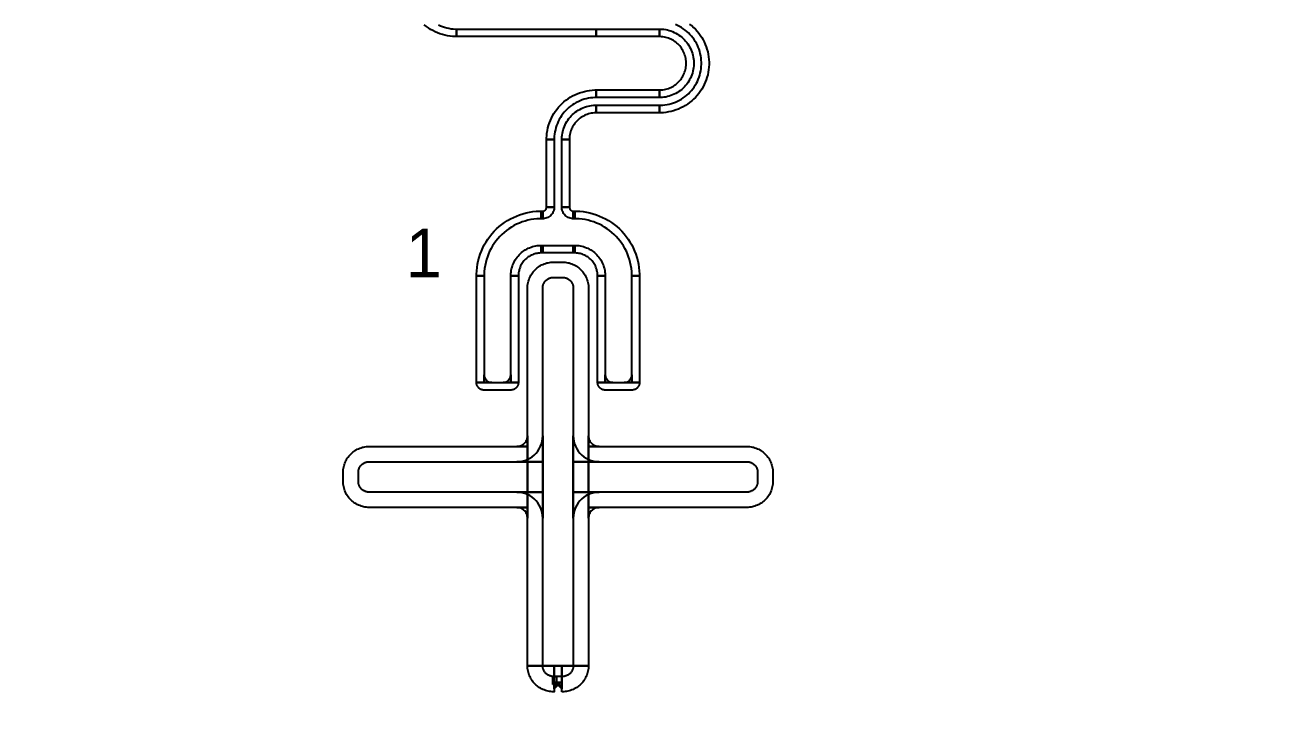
# Model space of a CAD drawing. Extents: x -50000 to 50000, y -50000 to 50000.
# Drawn here: x -19994 to -18338, y 30594 to 31505 of the extents above; entities that cross this region are included whole.
import ezdxf

# ---------------------------------------------------------------- set-up
doc = ezdxf.new("R2010")
doc.units = 0
for name, color, linetype in [('BASEMETAL', 3, 'CONTINUOUS'), ('FRAME', 14, 'CONTINUOUS'), ('SECONDLAYER', 7, 'CONTINUOUS')]:
    doc.layers.add(name, color=color, linetype=linetype)

# ---------------------------------------------------------------- blocks, each defined once
blk = doc.blocks.new('CHIP_QSEARCH')
at = {"layer": 'BASEMETAL'}
for points in [[(2048.088, 2605.358), (2050.718, 2604.187), (2053.407, 2603.155), (2056.145, 2602.265), (2058.927, 2601.52), (2061.743, 2600.921), (2064.587, 2600.471), (2067.451, 2600.17), (2070.326, 2600.019), (2071.766, 2600), (2071.766, 2590), (2070.065, 2590.022), (2066.666, 2590.2), (2063.282, 2590.556), (2059.921, 2591.088), (2056.592, 2591.796), (2053.305, 2592.677), (2050.069, 2593.728), (2046.892, 2594.948), (2043.783, 2596.332), (2040.751, 2597.877), (2037.804, 2599.578), (2034.95, 2601.432), (2032.197, 2603.432), (2029.552, 2605.574)], [(2377.803, 2606.568), (2380.448, 2604.426), (2382.977, 2602.149), (2385.383, 2599.743), (2387.66, 2597.214), (2389.802, 2594.569), (2391.802, 2591.816), (2393.656, 2588.962), (2395.357, 2586.015), (2396.902, 2582.983), (2398.286, 2579.874), (2399.506, 2576.697), (2400.557, 2573.461), (2401.438, 2570.174), (2402.146, 2566.845), (2402.678, 2563.484), (2403.034, 2560.1), (2403.212, 2556.702), (2403.212, 2553.298), (2403.034, 2549.9), (2402.678, 2546.516), (2402.146, 2543.155), (2401.438, 2539.826), (2400.557, 2536.539), (2399.506, 2533.303), (2398.286, 2530.126), (2396.902, 2527.017), (2395.357, 2523.985), (2393.656, 2521.038), (2391.802, 2518.184), (2389.802, 2515.431), (2387.66, 2512.786), (2385.383, 2510.257), (2382.977, 2507.851), (2380.448, 2505.574), (2377.803, 2503.432), (2375.05, 2501.432), (2372.196, 2499.578), (2369.249, 2497.877), (2366.217, 2496.332), (2363.108, 2494.948), (2359.931, 2493.728), (2356.695, 2492.677), (2353.408, 2491.796), (2350.079, 2491.088), (2346.718, 2490.556), (2343.334, 2490.2), (2339.935, 2490.022), (2338.234, 2490), (2338.234, 2500), (2339.674, 2500.019), (2342.549, 2500.17), (2345.413, 2500.471), (2348.257, 2500.921), (2351.073, 2501.52), (2353.855, 2502.265), (2356.593, 2503.155), (2359.282, 2504.187), (2361.912, 2505.358), (2364.478, 2506.665), (2366.971, 2508.105), (2369.386, 2509.673), (2371.716, 2511.366), (2373.954, 2513.178), (2376.093, 2515.104), (2378.13, 2517.14), (2380.056, 2519.28), (2381.868, 2521.518), (2383.561, 2523.848), (2385.129, 2526.263), (2386.569, 2528.756), (2387.876, 2531.322), (2389.047, 2533.952), (2390.079, 2536.641), (2390.969, 2539.379), (2391.714, 2542.161), (2392.313, 2544.977), (2392.763, 2547.821), (2393.064, 2550.685), (2393.215, 2553.56), (2393.215, 2556.44), (2393.064, 2559.315), (2392.763, 2562.179), (2392.313, 2565.023), (2391.714, 2567.839), (2390.969, 2570.621), (2390.079, 2573.359), (2389.047, 2576.048), (2387.876, 2578.678), (2386.569, 2581.244), (2385.129, 2583.737), (2383.561, 2586.152), (2381.868, 2588.482), (2380.056, 2590.72), (2378.13, 2592.86), (2376.093, 2594.896), (2373.954, 2596.822), (2371.716, 2598.634), (2369.386, 2600.327), (2366.971, 2601.895), (2364.478, 2603.335), (2361.912, 2604.642), (2359.282, 2605.813)]]:
    blk.add_lwpolyline(points, dxfattribs=at)
for points in [[(2071.766, 2590), (2071.766, 2600), (2255, 2600), (2255, 2590)], [(2255, 2590), (2255, 2600), (2338.234, 2600), (2338.234, 2590)], [(2338.234, 2510), (2338.234, 2520), (2339.15, 2520.012), (2340.98, 2520.108), (2342.802, 2520.299), (2344.612, 2520.586), (2346.405, 2520.967), (2348.175, 2521.441), (2349.917, 2522.008), (2351.628, 2522.664), (2353.302, 2523.41), (2354.935, 2524.241), (2356.521, 2525.158), (2358.058, 2526.156), (2359.541, 2527.233), (2360.965, 2528.386), (2362.326, 2529.612), (2363.622, 2530.908), (2364.848, 2532.269), (2366.001, 2533.693), (2367.078, 2535.176), (2368.076, 2536.713), (2368.993, 2538.299), (2369.824, 2539.932), (2370.57, 2541.606), (2371.226, 2543.317), (2371.793, 2545.059), (2372.267, 2546.829), (2372.648, 2548.622), (2372.935, 2550.432), (2373.126, 2552.254), (2373.222, 2554.084), (2373.222, 2555.916), (2373.126, 2557.746), (2372.935, 2559.568), (2372.648, 2561.378), (2372.267, 2563.171), (2371.793, 2564.941), (2371.226, 2566.683), (2370.57, 2568.394), (2369.824, 2570.068), (2368.993, 2571.701), (2368.076, 2573.287), (2367.078, 2574.824), (2366.001, 2576.307), (2364.848, 2577.731), (2363.622, 2579.092), (2362.326, 2580.388), (2360.965, 2581.614), (2359.541, 2582.767), (2358.058, 2583.844), (2356.521, 2584.842), (2354.935, 2585.759), (2353.302, 2586.59), (2351.628, 2587.336), (2349.917, 2587.992), (2348.175, 2588.559), (2346.405, 2589.033), (2344.612, 2589.414), (2342.802, 2589.701), (2340.98, 2589.892), (2339.15, 2589.988), (2338.234, 2590), (2338.234, 2600), (2339.412, 2599.985), (2341.765, 2599.861), (2344.108, 2599.615), (2346.435, 2599.246), (2348.739, 2598.757), (2351.015, 2598.147), (2353.255, 2597.419), (2355.455, 2596.575), (2357.607, 2595.616), (2359.706, 2594.547), (2361.746, 2593.369), (2363.722, 2592.086), (2365.628, 2590.701), (2367.459, 2589.218), (2369.21, 2587.642), (2370.876, 2585.976), (2372.452, 2584.225), (2373.935, 2582.394), (2375.32, 2580.488), (2376.603, 2578.512), (2377.781, 2576.472), (2378.85, 2574.373), (2379.809, 2572.221), (2380.653, 2570.021), (2381.381, 2567.781), (2381.991, 2565.505), (2382.48, 2563.201), (2382.849, 2560.874), (2383.095, 2558.531), (2383.219, 2556.178), (2383.219, 2553.822), (2383.095, 2551.469), (2382.849, 2549.126), (2382.48, 2546.799), (2381.991, 2544.495), (2381.381, 2542.219), (2380.653, 2539.979), (2379.809, 2537.779), (2378.85, 2535.627), (2377.781, 2533.528), (2376.603, 2531.488), (2375.32, 2529.512), (2373.935, 2527.606), (2372.452, 2525.775), (2370.876, 2524.024), (2369.21, 2522.358), (2367.459, 2520.782), (2365.628, 2519.299), (2363.722, 2517.914), (2361.746, 2516.631), (2359.706, 2515.453), (2357.607, 2514.384), (2355.455, 2513.425), (2353.255, 2512.581), (2351.015, 2511.853), (2348.739, 2511.243), (2346.435, 2510.754), (2344.108, 2510.385), (2341.765, 2510.139), (2339.412, 2510.015)], [(2190, 2455), (2190.022, 2456.702), (2190.2, 2460.1), (2190.556, 2463.484), (2191.088, 2466.845), (2191.796, 2470.174), (2192.677, 2473.461), (2193.728, 2476.697), (2194.948, 2479.874), (2196.332, 2482.983), (2197.877, 2486.015), (2199.578, 2488.962), (2201.432, 2491.816), (2203.432, 2494.569), (2205.574, 2497.214), (2207.851, 2499.743), (2210.257, 2502.149), (2212.786, 2504.426), (2215.431, 2506.568), (2218.184, 2508.568), (2221.038, 2510.422), (2223.985, 2512.123), (2227.017, 2513.668), (2230.126, 2515.052), (2233.303, 2516.272), (2236.539, 2517.323), (2239.826, 2518.204), (2243.155, 2518.912), (2246.516, 2519.444), (2249.9, 2519.8), (2253.298, 2519.978), (2255, 2520), (2255, 2510), (2253.56, 2509.981), (2250.685, 2509.83), (2247.821, 2509.529), (2244.977, 2509.079), (2242.161, 2508.48), (2239.379, 2507.735), (2236.641, 2506.845), (2233.952, 2505.813), (2231.322, 2504.642), (2228.756, 2503.335), (2226.263, 2501.895), (2223.848, 2500.327), (2221.518, 2498.634), (2219.28, 2496.822), (2217.14, 2494.896), (2215.104, 2492.86), (2213.178, 2490.72), (2211.366, 2488.482), (2209.673, 2486.152), (2208.105, 2483.737), (2206.665, 2481.244), (2205.358, 2478.678), (2204.187, 2476.048), (2203.155, 2473.359), (2202.265, 2470.621), (2201.52, 2467.839), (2200.921, 2465.023), (2200.471, 2462.179), (2200.17, 2459.315), (2200.019, 2456.44), (2200, 2455)], [(2255, 2510), (2255, 2520), (2338.234, 2520), (2338.234, 2510)], [(2210, 2455), (2210.015, 2456.178), (2210.139, 2458.531), (2210.385, 2460.874), (2210.754, 2463.201), (2211.243, 2465.505), (2211.853, 2467.781), (2212.581, 2470.021), (2213.425, 2472.221), (2214.384, 2474.373), (2215.453, 2476.472), (2216.631, 2478.512), (2217.914, 2480.488), (2219.299, 2482.394), (2220.782, 2484.225), (2222.358, 2485.976), (2224.024, 2487.642), (2225.775, 2489.218), (2227.606, 2490.701), (2229.512, 2492.086), (2231.488, 2493.369), (2233.528, 2494.547), (2235.627, 2495.616), (2237.779, 2496.575), (2239.979, 2497.419), (2242.219, 2498.147), (2244.495, 2498.757), (2246.799, 2499.246), (2249.126, 2499.615), (2251.469, 2499.861), (2253.822, 2499.985), (2255, 2500), (2255, 2490), (2254.084, 2489.988), (2252.254, 2489.892), (2250.432, 2489.701), (2248.622, 2489.414), (2246.829, 2489.033), (2245.059, 2488.559), (2243.317, 2487.992), (2241.606, 2487.336), (2239.932, 2486.59), (2238.299, 2485.759), (2236.713, 2484.842), (2235.176, 2483.844), (2233.693, 2482.767), (2232.269, 2481.614), (2230.908, 2480.388), (2229.612, 2479.092), (2228.386, 2477.731), (2227.233, 2476.307), (2226.156, 2474.824), (2225.158, 2473.287), (2224.241, 2471.701), (2223.41, 2470.068), (2222.664, 2468.394), (2222.008, 2466.683), (2221.441, 2464.941), (2220.967, 2463.171), (2220.586, 2461.378), (2220.299, 2459.568), (2220.108, 2457.746), (2220.012, 2455.916), (2220, 2455)], [(2255, 2490), (2255, 2500), (2338.234, 2500), (2338.234, 2490)], [(2190, 2366), (2190, 2455), (2200, 2455), (2200, 2366)], [(2210, 2366), (2210, 2455), (2220, 2455), (2220, 2366)], [(2098, 2276), (2098.029, 2278.225), (2098.262, 2282.669), (2098.727, 2287.095), (2099.423, 2291.49), (2100.349, 2295.843), (2101.5, 2300.141), (2102.875, 2304.374), (2104.47, 2308.528), (2106.28, 2312.593), (2108.301, 2316.558), (2110.526, 2320.412), (2112.949, 2324.145), (2115.565, 2327.745), (2118.365, 2331.203), (2121.343, 2334.51), (2124.49, 2337.657), (2127.797, 2340.635), (2131.255, 2343.435), (2134.855, 2346.051), (2138.588, 2348.474), (2142.442, 2350.699), (2146.407, 2352.72), (2150.472, 2354.53), (2154.626, 2356.125), (2158.859, 2357.5), (2163.157, 2358.651), (2167.51, 2359.577), (2171.905, 2360.273), (2176.331, 2360.738), (2180.775, 2360.971), (2183, 2361), (2183, 2351), (2181.037, 2350.974), (2177.116, 2350.769), (2173.211, 2350.358), (2169.332, 2349.744), (2165.492, 2348.928), (2161.699, 2347.911), (2157.964, 2346.698), (2154.299, 2345.291), (2150.712, 2343.694), (2147.213, 2341.911), (2143.813, 2339.948), (2140.52, 2337.809), (2137.343, 2335.502), (2134.291, 2333.03), (2131.373, 2330.403), (2128.597, 2327.627), (2125.97, 2324.709), (2123.498, 2321.657), (2121.191, 2318.48), (2119.052, 2315.187), (2117.089, 2311.787), (2115.306, 2308.288), (2113.709, 2304.701), (2112.302, 2301.036), (2111.089, 2297.301), (2110.072, 2293.508), (2109.256, 2289.668), (2108.642, 2285.789), (2108.231, 2281.884), (2108.026, 2277.963), (2108, 2276)], [(2183, 2351), (2183, 2361), (2185, 2361), (2185, 2351)], [(2185, 2351), (2185, 2361), (2185.262, 2361.007), (2185.782, 2361.062), (2186.294, 2361.17), (2186.792, 2361.332), (2187.27, 2361.545), (2187.723, 2361.807), (2188.147, 2362.114), (2188.536, 2362.464), (2188.886, 2362.853), (2189.193, 2363.277), (2189.455, 2363.73), (2189.668, 2364.208), (2189.83, 2364.706), (2189.938, 2365.218), (2189.993, 2365.738), (2190, 2366), (2200, 2366), (2199.979, 2365.215), (2199.815, 2363.653), (2199.489, 2362.118), (2199.004, 2360.624), (2198.365, 2359.19), (2197.58, 2357.83), (2196.657, 2356.56), (2195.607, 2355.393), (2194.44, 2354.343), (2193.17, 2353.42), (2191.81, 2352.635), (2190.376, 2351.996), (2188.882, 2351.511), (2187.347, 2351.185), (2185.785, 2351.021)], [(2225, 2351), (2224.215, 2351.021), (2222.653, 2351.185), (2221.118, 2351.511), (2219.624, 2351.996), (2218.19, 2352.635), (2216.83, 2353.42), (2215.56, 2354.343), (2214.393, 2355.393), (2213.343, 2356.56), (2212.42, 2357.83), (2211.635, 2359.19), (2210.996, 2360.624), (2210.511, 2362.118), (2210.185, 2363.653), (2210.021, 2365.215), (2210, 2366), (2220, 2366), (2220.007, 2365.738), (2220.062, 2365.218), (2220.17, 2364.706), (2220.332, 2364.208), (2220.545, 2363.73), (2220.807, 2363.277), (2221.114, 2362.853), (2221.464, 2362.464), (2221.853, 2362.114), (2222.277, 2361.807), (2222.73, 2361.545), (2223.208, 2361.332), (2223.706, 2361.17), (2224.218, 2361.062), (2224.738, 2361.007), (2225, 2361)], [(2225, 2351), (2225, 2361), (2227, 2361), (2227, 2351)], [(2302, 2276), (2301.974, 2277.963), (2301.769, 2281.884), (2301.358, 2285.789), (2300.744, 2289.668), (2299.928, 2293.508), (2298.911, 2297.301), (2297.698, 2301.036), (2296.291, 2304.701), (2294.694, 2308.288), (2292.911, 2311.787), (2290.948, 2315.187), (2288.809, 2318.48), (2286.502, 2321.657), (2284.03, 2324.709), (2281.403, 2327.627), (2278.627, 2330.403), (2275.709, 2333.03), (2272.657, 2335.502), (2269.48, 2337.809), (2266.187, 2339.948), (2262.787, 2341.911), (2259.288, 2343.694), (2255.701, 2345.291), (2252.036, 2346.698), (2248.301, 2347.911), (2244.508, 2348.928), (2240.668, 2349.744), (2236.789, 2350.358), (2232.884, 2350.769), (2228.963, 2350.974), (2227, 2351), (2227, 2361), (2229.225, 2360.971), (2233.669, 2360.738), (2238.095, 2360.273), (2242.49, 2359.577), (2246.843, 2358.651), (2251.141, 2357.5), (2255.374, 2356.125), (2259.528, 2354.53), (2263.593, 2352.72), (2267.558, 2350.699), (2271.412, 2348.474), (2275.145, 2346.051), (2278.745, 2343.435), (2282.203, 2340.635), (2285.51, 2337.657), (2288.657, 2334.51), (2291.635, 2331.203), (2294.435, 2327.745), (2297.051, 2324.145), (2299.474, 2320.412), (2301.699, 2316.558), (2303.72, 2312.593), (2305.53, 2308.528), (2307.125, 2304.374), (2308.5, 2300.141), (2309.651, 2295.843), (2310.577, 2291.49), (2311.273, 2287.095), (2311.738, 2282.669), (2311.971, 2278.225), (2312, 2276)], [(2143, 2276), (2143.014, 2277.047), (2143.123, 2279.138), (2143.342, 2281.221), (2143.67, 2283.289), (2144.105, 2285.338), (2144.647, 2287.361), (2145.294, 2289.352), (2146.045, 2291.307), (2146.897, 2293.22), (2147.847, 2295.086), (2148.894, 2296.9), (2150.035, 2298.656), (2151.266, 2300.35), (2152.584, 2301.978), (2153.985, 2303.534), (2155.466, 2305.015), (2157.022, 2306.416), (2158.65, 2307.734), (2160.344, 2308.965), (2162.1, 2310.106), (2163.914, 2311.153), (2165.78, 2312.103), (2167.693, 2312.955), (2169.648, 2313.706), (2171.639, 2314.353), (2173.662, 2314.895), (2175.711, 2315.33), (2177.779, 2315.658), (2179.862, 2315.877), (2181.953, 2315.986), (2183, 2316), (2183, 2306), (2182.215, 2305.99), (2180.646, 2305.908), (2179.084, 2305.743), (2177.533, 2305.498), (2175.997, 2305.171), (2174.48, 2304.765), (2172.986, 2304.279), (2171.519, 2303.716), (2170.085, 2303.078), (2168.685, 2302.365), (2167.325, 2301.579), (2166.008, 2300.724), (2164.737, 2299.801), (2163.517, 2298.812), (2162.349, 2297.761), (2161.239, 2296.651), (2160.188, 2295.483), (2159.199, 2294.263), (2158.276, 2292.992), (2157.421, 2291.675), (2156.635, 2290.315), (2155.922, 2288.915), (2155.284, 2287.481), (2154.721, 2286.014), (2154.235, 2284.52), (2153.829, 2283.003), (2153.502, 2281.467), (2153.257, 2279.916), (2153.092, 2278.354), (2153.01, 2276.785), (2153, 2276)], [(2183, 2306), (2183, 2316), (2185, 2316), (2185, 2306)], [(2185, 2306), (2185, 2316), (2225, 2316), (2225, 2306)], [(2225, 2306), (2225, 2316), (2227, 2316), (2227, 2306)], [(2257, 2276), (2256.99, 2276.785), (2256.908, 2278.354), (2256.743, 2279.916), (2256.498, 2281.467), (2256.171, 2283.003), (2255.765, 2284.52), (2255.279, 2286.014), (2254.716, 2287.481), (2254.078, 2288.915), (2253.365, 2290.315), (2252.579, 2291.675), (2251.724, 2292.992), (2250.801, 2294.263), (2249.812, 2295.483), (2248.761, 2296.651), (2247.651, 2297.761), (2246.483, 2298.812), (2245.263, 2299.801), (2243.992, 2300.724), (2242.675, 2301.579), (2241.315, 2302.365), (2239.915, 2303.078), (2238.481, 2303.716), (2237.014, 2304.279), (2235.52, 2304.765), (2234.003, 2305.171), (2232.467, 2305.498), (2230.916, 2305.743), (2229.354, 2305.908), (2227.785, 2305.99), (2227, 2306), (2227, 2316), (2228.047, 2315.986), (2230.138, 2315.877), (2232.221, 2315.658), (2234.289, 2315.33), (2236.338, 2314.895), (2238.361, 2314.353), (2240.352, 2313.706), (2242.307, 2312.955), (2244.22, 2312.103), (2246.086, 2311.153), (2247.9, 2310.106), (2249.656, 2308.965), (2251.35, 2307.734), (2252.978, 2306.416), (2254.534, 2305.015), (2256.015, 2303.534), (2257.416, 2301.978), (2258.734, 2300.35), (2259.965, 2298.656), (2261.106, 2296.9), (2262.153, 2295.086), (2263.103, 2293.22), (2263.955, 2291.307), (2264.706, 2289.352), (2265.353, 2287.361), (2265.895, 2285.338), (2266.33, 2283.289), (2266.658, 2281.221), (2266.877, 2279.138), (2266.986, 2277.047), (2267, 2276)], [(2165, 1764), (2165, 2260), (2165.047, 2261.779), (2165.186, 2263.554), (2165.419, 2265.319), (2165.743, 2267.069), (2166.159, 2268.8), (2166.664, 2270.507), (2167.258, 2272.185), (2167.939, 2273.829), (2168.706, 2275.436), (2169.555, 2277), (2170.485, 2278.518), (2171.493, 2279.985), (2172.577, 2281.397), (2173.733, 2282.75), (2174.958, 2284.042), (2176.25, 2285.267), (2177.603, 2286.423), (2179.015, 2287.507), (2180.482, 2288.515), (2182, 2289.445), (2183.564, 2290.294), (2185.171, 2291.061), (2186.815, 2291.742), (2188.493, 2292.336), (2190.2, 2292.841), (2191.931, 2293.257), (2193.681, 2293.581), (2195.446, 2293.814), (2197.221, 2293.953), (2199, 2294), (2211, 2294), (2212.779, 2293.953), (2214.554, 2293.814), (2216.319, 2293.581), (2218.069, 2293.257), (2219.8, 2292.841), (2221.507, 2292.336), (2223.185, 2291.742), (2224.829, 2291.061), (2226.436, 2290.294), (2228, 2289.445), (2229.518, 2288.515), (2230.985, 2287.507), (2232.397, 2286.423), (2233.75, 2285.267), (2235.042, 2284.042), (2236.267, 2282.75), (2237.423, 2281.397), (2238.507, 2279.985), (2239.515, 2278.518), (2240.445, 2277), (2241.294, 2275.436), (2242.061, 2273.829), (2242.742, 2272.185), (2243.336, 2270.507), (2243.841, 2268.8), (2244.257, 2267.069), (2244.581, 2265.319), (2244.814, 2263.554), (2244.953, 2261.779), (2245, 2260), (2245, 1764)], [(2098, 2136), (2098, 2276), (2108, 2276), (2108, 2136)], [(2143, 2136), (2143, 2276), (2153, 2276), (2153, 2136)], [(2257, 2136), (2257, 2276), (2267, 2276), (2267, 2136)], [(2302, 2136), (2302, 2276), (2312, 2276), (2312, 2136)], [(2108, 2126), (2107.477, 2126.014), (2106.955, 2126.055), (2106.436, 2126.123), (2105.921, 2126.219), (2105.412, 2126.341), (2104.91, 2126.489), (2104.416, 2126.664), (2103.933, 2126.865), (2103.46, 2127.09), (2103, 2127.34), (2102.554, 2127.613), (2102.122, 2127.91), (2101.707, 2128.229), (2101.309, 2128.569), (2100.929, 2128.929), (2100.569, 2129.309), (2100.229, 2129.707), (2099.91, 2130.122), (2099.613, 2130.554), (2099.34, 2131), (2099.09, 2131.46), (2098.865, 2131.933), (2098.664, 2132.416), (2098.489, 2132.91), (2098.341, 2133.412), (2098.219, 2133.921), (2098.123, 2134.436), (2098.055, 2134.955), (2098.014, 2135.477), (2098, 2136), (2153, 2136), (2152.986, 2135.477), (2152.945, 2134.955), (2152.877, 2134.436), (2152.781, 2133.921), (2152.659, 2133.412), (2152.511, 2132.91), (2152.336, 2132.416), (2152.135, 2131.933), (2151.91, 2131.46), (2151.66, 2131), (2151.387, 2130.554), (2151.09, 2130.122), (2150.771, 2129.707), (2150.431, 2129.309), (2150.071, 2128.929), (2149.691, 2128.569), (2149.293, 2128.229), (2148.878, 2127.91), (2148.446, 2127.613), (2148, 2127.34), (2147.54, 2127.09), (2147.067, 2126.865), (2146.584, 2126.664), (2146.09, 2126.489), (2145.588, 2126.341), (2145.079, 2126.219), (2144.564, 2126.123), (2144.045, 2126.055), (2143.523, 2126.014), (2143, 2126)], [(2108, 2136), (2108, 2146), (2108.055, 2144.955), (2108.219, 2143.921), (2108.489, 2142.91), (2108.865, 2141.933), (2109.34, 2141), (2109.91, 2140.122), (2110.569, 2139.309), (2111.309, 2138.569), (2112.122, 2137.91), (2113, 2137.34), (2113.933, 2136.865), (2114.91, 2136.489), (2115.921, 2136.219), (2116.955, 2136.055), (2118, 2136)], [(2133, 2136), (2134.045, 2136.055), (2135.079, 2136.219), (2136.09, 2136.489), (2137.067, 2136.865), (2138, 2137.34), (2138.878, 2137.91), (2139.691, 2138.569), (2140.431, 2139.309), (2141.09, 2140.122), (2141.66, 2141), (2142.135, 2141.933), (2142.511, 2142.91), (2142.781, 2143.921), (2142.945, 2144.955), (2143, 2146), (2143, 2136)], [(2267, 2126), (2266.477, 2126.014), (2265.955, 2126.055), (2265.436, 2126.123), (2264.921, 2126.219), (2264.412, 2126.341), (2263.91, 2126.489), (2263.416, 2126.664), (2262.933, 2126.865), (2262.46, 2127.09), (2262, 2127.34), (2261.554, 2127.613), (2261.122, 2127.91), (2260.707, 2128.229), (2260.309, 2128.569), (2259.929, 2128.929), (2259.569, 2129.309), (2259.229, 2129.707), (2258.91, 2130.122), (2258.613, 2130.554), (2258.34, 2131), (2258.09, 2131.46), (2257.865, 2131.933), (2257.664, 2132.416), (2257.489, 2132.91), (2257.341, 2133.412), (2257.219, 2133.921), (2257.123, 2134.436), (2257.055, 2134.955), (2257.014, 2135.477), (2257, 2136), (2312, 2136), (2311.986, 2135.477), (2311.945, 2134.955), (2311.877, 2134.436), (2311.781, 2133.921), (2311.659, 2133.412), (2311.511, 2132.91), (2311.336, 2132.416), (2311.135, 2131.933), (2310.91, 2131.46), (2310.66, 2131), (2310.387, 2130.554), (2310.09, 2130.122), (2309.771, 2129.707), (2309.431, 2129.309), (2309.071, 2128.929), (2308.691, 2128.569), (2308.293, 2128.229), (2307.878, 2127.91), (2307.446, 2127.613), (2307, 2127.34), (2306.54, 2127.09), (2306.067, 2126.865), (2305.584, 2126.664), (2305.09, 2126.489), (2304.588, 2126.341), (2304.079, 2126.219), (2303.564, 2126.123), (2303.045, 2126.055), (2302.523, 2126.014), (2302, 2126)], [(2267, 2136), (2267, 2146), (2267.055, 2144.955), (2267.219, 2143.921), (2267.489, 2142.91), (2267.865, 2141.933), (2268.34, 2141), (2268.91, 2140.122), (2269.569, 2139.309), (2270.309, 2138.569), (2271.122, 2137.91), (2272, 2137.34), (2272.933, 2136.865), (2273.91, 2136.489), (2274.921, 2136.219), (2275.955, 2136.055), (2277, 2136)], [(2292, 2136), (2293.045, 2136.055), (2294.079, 2136.219), (2295.09, 2136.489), (2296.067, 2136.865), (2297, 2137.34), (2297.878, 2137.91), (2298.691, 2138.569), (2299.431, 2139.309), (2300.09, 2140.122), (2300.66, 2141), (2301.135, 2141.933), (2301.511, 2142.91), (2301.781, 2143.921), (2301.945, 2144.955), (2302, 2146), (2302, 2136)], [(2151, 2052), (2152.463, 2052.077), (2153.911, 2052.306), (2155.326, 2052.685), (2156.694, 2053.21), (2158, 2053.876), (2159.229, 2054.674), (2160.368, 2055.596), (2161.404, 2056.632), (2162.326, 2057.771), (2163.124, 2059), (2163.79, 2060.306), (2164.315, 2061.674), (2164.694, 2063.089), (2164.923, 2064.537), (2165, 2066), (2165, 2052)], [(2245, 2052), (2245, 2066), (2245.077, 2064.537), (2245.306, 2063.089), (2245.685, 2061.674), (2246.21, 2060.306), (2246.876, 2059), (2247.674, 2057.771), (2248.596, 2056.632), (2249.632, 2055.596), (2250.771, 2054.674), (2252, 2053.876), (2253.306, 2053.21), (2254.674, 2052.685), (2256.089, 2052.306), (2257.537, 2052.077), (2259, 2052)], [(1957, 1972), (1955.221, 1972.047), (1953.446, 1972.186), (1951.681, 1972.419), (1949.931, 1972.743), (1948.2, 1973.159), (1946.493, 1973.664), (1944.815, 1974.258), (1943.171, 1974.939), (1941.564, 1975.706), (1940, 1976.555), (1938.482, 1977.485), (1937.015, 1978.493), (1935.603, 1979.577), (1934.25, 1980.733), (1932.958, 1981.958), (1931.733, 1983.25), (1930.577, 1984.603), (1929.493, 1986.015), (1928.485, 1987.482), (1927.555, 1989), (1926.706, 1990.564), (1925.939, 1992.171), (1925.258, 1993.815), (1924.664, 1995.493), (1924.159, 1997.2), (1923.743, 1998.931), (1923.419, 2000.681), (1923.186, 2002.446), (1923.047, 2004.221), (1923, 2006), (1923, 2018), (1923.047, 2019.779), (1923.186, 2021.554), (1923.419, 2023.319), (1923.743, 2025.069), (1924.159, 2026.8), (1924.664, 2028.507), (1925.258, 2030.185), (1925.939, 2031.829), (1926.706, 2033.436), (1927.555, 2035), (1928.485, 2036.518), (1929.493, 2037.985), (1930.577, 2039.397), (1931.733, 2040.75), (1932.958, 2042.042), (1934.25, 2043.267), (1935.603, 2044.423), (1937.015, 2045.507), (1938.482, 2046.515), (1940, 2047.445), (1941.564, 2048.294), (1943.171, 2049.061), (1944.815, 2049.742), (1946.493, 2050.336), (1948.2, 2050.841), (1949.931, 2051.257), (1951.681, 2051.581), (1953.446, 2051.814), (1955.221, 2051.953), (1957, 2052), (2165, 2052), (2165, 1972)], [(2245, 1972), (2245, 2052), (2453, 2052), (2454.779, 2051.953), (2456.554, 2051.814), (2458.319, 2051.581), (2460.069, 2051.257), (2461.8, 2050.841), (2463.507, 2050.336), (2465.185, 2049.742), (2466.829, 2049.061), (2468.436, 2048.294), (2470, 2047.445), (2471.518, 2046.515), (2472.985, 2045.507), (2474.397, 2044.423), (2475.75, 2043.267), (2477.042, 2042.042), (2478.267, 2040.75), (2479.423, 2039.397), (2480.507, 2037.985), (2481.515, 2036.518), (2482.445, 2035), (2483.294, 2033.436), (2484.061, 2031.829), (2484.742, 2030.185), (2485.336, 2028.507), (2485.841, 2026.8), (2486.257, 2025.069), (2486.581, 2023.319), (2486.814, 2021.554), (2486.953, 2019.779), (2487, 2018), (2487, 2006), (2486.953, 2004.221), (2486.814, 2002.446), (2486.581, 2000.681), (2486.257, 1998.931), (2485.841, 1997.2), (2485.336, 1995.493), (2484.742, 1993.815), (2484.061, 1992.171), (2483.294, 1990.564), (2482.445, 1989), (2481.515, 1987.482), (2480.507, 1986.015), (2479.423, 1984.603), (2478.267, 1983.25), (2477.042, 1981.958), (2475.75, 1980.733), (2474.397, 1979.577), (2472.985, 1978.493), (2471.518, 1977.485), (2470, 1976.555), (2468.436, 1975.706), (2466.829, 1974.939), (2465.185, 1974.258), (2463.507, 1973.664), (2461.8, 1973.159), (2460.069, 1972.743), (2458.319, 1972.419), (2456.554, 1972.186), (2454.779, 1972.047), (2453, 1972)], [(2165, 1958), (2164.923, 1959.463), (2164.694, 1960.911), (2164.315, 1962.326), (2163.79, 1963.694), (2163.124, 1965), (2162.326, 1966.229), (2161.404, 1967.368), (2160.368, 1968.404), (2159.229, 1969.326), (2158, 1970.124), (2156.694, 1970.79), (2155.326, 1971.315), (2153.911, 1971.694), (2152.463, 1971.923), (2151, 1972), (2165, 1972)], [(2245, 1958), (2245, 1972), (2259, 1972), (2257.537, 1971.923), (2256.089, 1971.694), (2254.674, 1971.315), (2253.306, 1970.79), (2252, 1970.124), (2250.771, 1969.326), (2249.632, 1968.404), (2248.596, 1967.368), (2247.674, 1966.229), (2246.876, 1965), (2246.21, 1963.694), (2245.685, 1962.326), (2245.306, 1960.911), (2245.077, 1959.463)], [(2199, 1730), (2197.221, 1730.047), (2195.446, 1730.186), (2193.681, 1730.419), (2191.931, 1730.743), (2190.2, 1731.159), (2188.493, 1731.664), (2186.815, 1732.258), (2185.171, 1732.939), (2183.564, 1733.706), (2182, 1734.555), (2180.482, 1735.485), (2179.015, 1736.493), (2177.603, 1737.577), (2176.25, 1738.733), (2174.958, 1739.958), (2173.733, 1741.25), (2172.577, 1742.603), (2171.493, 1744.015), (2170.485, 1745.482), (2169.555, 1747), (2168.706, 1748.564), (2167.939, 1750.171), (2167.258, 1751.815), (2166.664, 1753.493), (2166.159, 1755.2), (2165.743, 1756.931), (2165.419, 1758.681), (2165.186, 1760.446), (2165.047, 1762.221), (2165, 1764), (2200, 1764), (2200, 1730)], [(2200, 1742), (2200, 1764), (2210, 1764), (2210, 1742)], [(2210, 1730), (2210, 1764), (2245, 1764), (2244.953, 1762.221), (2244.814, 1760.446), (2244.581, 1758.681), (2244.257, 1756.931), (2243.841, 1755.2), (2243.336, 1753.493), (2242.742, 1751.815), (2242.061, 1750.171), (2241.294, 1748.564), (2240.445, 1747), (2239.515, 1745.482), (2238.507, 1744.015), (2237.423, 1742.603), (2236.267, 1741.25), (2235.042, 1739.958), (2233.75, 1738.733), (2232.397, 1737.577), (2230.985, 1736.493), (2229.518, 1735.485), (2228, 1734.555), (2226.436, 1733.706), (2224.829, 1732.939), (2223.185, 1732.258), (2221.507, 1731.664), (2219.8, 1731.159), (2218.069, 1730.743), (2216.319, 1730.419), (2214.554, 1730.186), (2212.779, 1730.047), (2211, 1730)], [(2200, 1738), (2200, 1742), (2204.525, 1742), (2204.525, 1738)], [(2205.475, 1738), (2205.475, 1742), (2210, 1742), (2210, 1738)], [(2200, 1734), (2200, 1738), (2204.525, 1738)], [(2210, 1734), (2205.475, 1738), (2210, 1738)]]:
    blk.add_lwpolyline(points, close=True, dxfattribs=at)
at = {"layer": 'SECONDLAYER'}
for points in [[(2199, 1750), (2198.267, 1750.019), (2197.537, 1750.077), (2196.81, 1750.172), (2196.089, 1750.306), (2195.377, 1750.477), (2194.674, 1750.685), (2193.983, 1750.93), (2193.306, 1751.21), (2192.644, 1751.526), (2192, 1751.876), (2191.375, 1752.259), (2190.771, 1752.674), (2190.19, 1753.12), (2189.632, 1753.596), (2189.101, 1754.101), (2188.596, 1754.632), (2188.12, 1755.19), (2187.674, 1755.771), (2187.259, 1756.375), (2186.876, 1757), (2186.526, 1757.644), (2186.21, 1758.306), (2185.93, 1758.983), (2185.685, 1759.674), (2185.477, 1760.377), (2185.306, 1761.089), (2185.172, 1761.81), (2185.077, 1762.537), (2185.019, 1763.267), (2185, 1764), (2185, 2260), (2185.019, 2260.733), (2185.077, 2261.463), (2185.172, 2262.19), (2185.306, 2262.911), (2185.477, 2263.623), (2185.685, 2264.326), (2185.93, 2265.017), (2186.21, 2265.694), (2186.526, 2266.356), (2186.876, 2267), (2187.259, 2267.625), (2187.674, 2268.229), (2188.12, 2268.81), (2188.596, 2269.368), (2189.101, 2269.899), (2189.632, 2270.404), (2190.19, 2270.88), (2190.771, 2271.326), (2191.375, 2271.741), (2192, 2272.124), (2192.644, 2272.474), (2193.306, 2272.79), (2193.983, 2273.07), (2194.674, 2273.315), (2195.377, 2273.523), (2196.089, 2273.694), (2196.81, 2273.828), (2197.537, 2273.923), (2198.267, 2273.981), (2199, 2274), (2211, 2274), (2211.733, 2273.981), (2212.463, 2273.923), (2213.19, 2273.828), (2213.911, 2273.694), (2214.623, 2273.523), (2215.326, 2273.315), (2216.017, 2273.07), (2216.694, 2272.79), (2217.356, 2272.474), (2218, 2272.124), (2218.625, 2271.741), (2219.229, 2271.326), (2219.81, 2270.88), (2220.368, 2270.404), (2220.899, 2269.899), (2221.404, 2269.368), (2221.88, 2268.81), (2222.326, 2268.229), (2222.741, 2267.625), (2223.124, 2267), (2223.474, 2266.356), (2223.79, 2265.694), (2224.07, 2265.017), (2224.315, 2264.326), (2224.523, 2263.623), (2224.694, 2262.911), (2224.828, 2262.19), (2224.923, 2261.463), (2224.981, 2260.733), (2225, 2260), (2225, 1764), (2224.981, 1763.267), (2224.923, 1762.537), (2224.828, 1761.81), (2224.694, 1761.089), (2224.523, 1760.377), (2224.315, 1759.674), (2224.07, 1758.983), (2223.79, 1758.306), (2223.474, 1757.644), (2223.124, 1757), (2222.741, 1756.375), (2222.326, 1755.771), (2221.88, 1755.19), (2221.404, 1754.632), (2220.899, 1754.101), (2220.368, 1753.596), (2219.81, 1753.12), (2219.229, 1752.674), (2218.625, 1752.259), (2218, 1751.876), (2217.356, 1751.526), (2216.694, 1751.21), (2216.017, 1750.93), (2215.326, 1750.685), (2214.623, 1750.477), (2213.911, 1750.306), (2213.19, 1750.172), (2212.463, 1750.077), (2211.733, 1750.019), (2211, 1750)], [(2151, 2032), (2154.554, 2032.186), (2158.069, 2032.743), (2161.507, 2033.664), (2164.829, 2034.939), (2168, 2036.555), (2170.985, 2038.493), (2173.75, 2040.733), (2176.267, 2043.25), (2178.507, 2046.015), (2180.445, 2049), (2182.061, 2052.171), (2183.336, 2055.493), (2184.257, 2058.931), (2184.814, 2062.446), (2185, 2066), (2185, 2032)], [(2225, 2032), (2225, 2066), (2225.186, 2062.446), (2225.743, 2058.931), (2226.664, 2055.493), (2227.939, 2052.171), (2229.555, 2049), (2231.493, 2046.015), (2233.733, 2043.25), (2236.25, 2040.733), (2239.015, 2038.493), (2242, 2036.555), (2245.171, 2034.939), (2248.493, 2033.664), (2251.931, 2032.743), (2255.446, 2032.186), (2259, 2032)], [(1957, 1992), (1956.267, 1992.019), (1955.537, 1992.077), (1954.81, 1992.172), (1954.089, 1992.306), (1953.377, 1992.477), (1952.674, 1992.685), (1951.983, 1992.93), (1951.306, 1993.21), (1950.644, 1993.526), (1950, 1993.876), (1949.375, 1994.259), (1948.771, 1994.674), (1948.19, 1995.12), (1947.632, 1995.596), (1947.101, 1996.101), (1946.596, 1996.632), (1946.12, 1997.19), (1945.674, 1997.771), (1945.259, 1998.375), (1944.876, 1999), (1944.526, 1999.644), (1944.21, 2000.306), (1943.93, 2000.983), (1943.685, 2001.674), (1943.477, 2002.377), (1943.306, 2003.089), (1943.172, 2003.81), (1943.077, 2004.537), (1943.019, 2005.267), (1943, 2006), (1943, 2018), (1943.019, 2018.733), (1943.077, 2019.463), (1943.172, 2020.19), (1943.306, 2020.911), (1943.477, 2021.623), (1943.685, 2022.326), (1943.93, 2023.017), (1944.21, 2023.694), (1944.526, 2024.356), (1944.876, 2025), (1945.259, 2025.625), (1945.674, 2026.229), (1946.12, 2026.81), (1946.596, 2027.368), (1947.101, 2027.899), (1947.632, 2028.404), (1948.19, 2028.88), (1948.771, 2029.326), (1949.375, 2029.741), (1950, 2030.124), (1950.644, 2030.474), (1951.306, 2030.79), (1951.983, 2031.07), (1952.674, 2031.315), (1953.377, 2031.523), (1954.089, 2031.694), (1954.81, 2031.828), (1955.537, 2031.923), (1956.267, 2031.981), (1957, 2032), (2185, 2032), (2185, 1992)], [(2225, 1992), (2225, 2032), (2453, 2032), (2453.733, 2031.981), (2454.463, 2031.923), (2455.19, 2031.828), (2455.911, 2031.694), (2456.623, 2031.523), (2457.326, 2031.315), (2458.017, 2031.07), (2458.694, 2030.79), (2459.356, 2030.474), (2460, 2030.124), (2460.625, 2029.741), (2461.229, 2029.326), (2461.81, 2028.88), (2462.368, 2028.404), (2462.899, 2027.899), (2463.404, 2027.368), (2463.88, 2026.81), (2464.326, 2026.229), (2464.741, 2025.625), (2465.124, 2025), (2465.474, 2024.356), (2465.79, 2023.694), (2466.07, 2023.017), (2466.315, 2022.326), (2466.523, 2021.623), (2466.694, 2020.911), (2466.828, 2020.19), (2466.923, 2019.463), (2466.981, 2018.733), (2467, 2018), (2467, 2006), (2466.981, 2005.267), (2466.923, 2004.537), (2466.828, 2003.81), (2466.694, 2003.089), (2466.523, 2002.377), (2466.315, 2001.674), (2466.07, 2000.983), (2465.79, 2000.306), (2465.474, 1999.644), (2465.124, 1999), (2464.741, 1998.375), (2464.326, 1997.771), (2463.88, 1997.19), (2463.404, 1996.632), (2462.899, 1996.101), (2462.368, 1995.596), (2461.81, 1995.12), (2461.229, 1994.674), (2460.625, 1994.259), (2460, 1993.876), (2459.356, 1993.526), (2458.694, 1993.21), (2458.017, 1992.93), (2457.326, 1992.685), (2456.623, 1992.477), (2455.911, 1992.306), (2455.19, 1992.172), (2454.463, 1992.077), (2453.733, 1992.019), (2453, 1992)], [(2185, 1958), (2184.814, 1961.554), (2184.257, 1965.069), (2183.336, 1968.507), (2182.061, 1971.829), (2180.445, 1975), (2178.507, 1977.985), (2176.267, 1980.75), (2173.75, 1983.267), (2170.985, 1985.507), (2168, 1987.445), (2164.829, 1989.061), (2161.507, 1990.336), (2158.069, 1991.257), (2154.554, 1991.814), (2151, 1992), (2185, 1992)], [(2225, 1958), (2225, 1992), (2259, 1992), (2255.446, 1991.814), (2251.931, 1991.257), (2248.493, 1990.336), (2245.171, 1989.061), (2242, 1987.445), (2239.015, 1985.507), (2236.25, 1983.267), (2233.733, 1980.75), (2231.493, 1977.985), (2229.555, 1975), (2227.939, 1971.829), (2226.664, 1968.507), (2225.743, 1965.069), (2225.186, 1961.554)], [(2198.25, 1739.6), (2198.25, 1750), (2203.25, 1750), (2203.25, 1739.6)], [(2203.25, 1739.6), (2203.25, 1740.4), (2204.525, 1740.4), (2204.525, 1739.6)], [(2204.525, 1739.6), (2204.525, 1740.4), (2205.475, 1740.4), (2205.475, 1739.6)], [(2205.475, 1739.6), (2205.475, 1740.4), (2206.75, 1740.4), (2206.75, 1739.6)]]:
    blk.add_lwpolyline(points, close=True, dxfattribs=at)
at = {"layer": 'FRAME'}
blk.add_text('1', height=64, dxfattribs=at).set_placement((2005, 2274))

msp = doc.modelspace()

# ---------------------------------------------------------------- linework, layer by layer
at = {"layer": 'FRAME'}
for radius in [50000, 49000]:
    msp.add_circle((0, 0), radius, dxfattribs=at)

# ---------------------------------------------------------------- block references
msp.add_blockref('CHIP_QSEARCH', (-21500, 28900))

doc.saveas('drawing.dxf')
